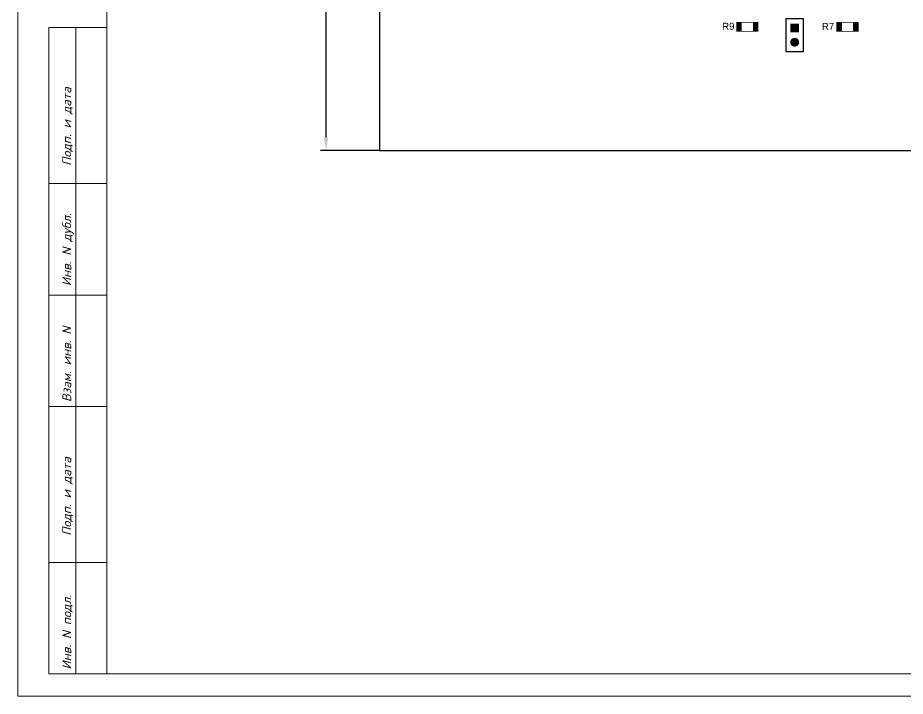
# Model space of a CAD drawing. Extents: x 25 to 880, y 8 to 306.
# Drawn here: x 460 to 659.2, y 9 to 161.2 of the extents above; entities that cross this region are included whole.
import ezdxf
from ezdxf.enums import TextEntityAlignment as Align

# ---------------------------------------------------------------- set-up
doc = ezdxf.new("R2010")
doc.units = 0
doc.header["$MEASUREMENT"] = 0
for name, color, linetype in [('BOARD', 7, 'Continuous'), ('BOT', 7, 'Continuous'), ('BOT_ASY', 7, 'Continuous')]:
    doc.layers.add(name, color=color, linetype=linetype)
doc.layers.add('РАЗМЕРЫ', color=7, linetype='Continuous', lineweight=0)
doc.layers.add('РАМКА', color=7, linetype='Continuous', lineweight=0)
doc.styles.add('ADRF1', font='romans', dxfattribs={"oblique": 15})
doc.styles.add('ГОСТ 2.304', font='CS_Gost2304.shx')
doc.dimstyles.new('ГОСТ', dxfattribs={"dimscale": 0, "dimtxt": 3, "dimasz": 3, "dimexe": 1.25, "dimexo": 0, "dimtad": 1, "dimtoh": 1, "dimdec": 3, "dimtxsty": 'ГОСТ 2.304', "dimcen": 5, "dimadec": 3, "dimazin": 2, "dimtfac": 0.75, "dimtdec": 4, "dimtmove": 1, "dimatfit": 3, "dimfxl": 1, "dimtolj": 1, "dimarcsym": 0})

# ---------------------------------------------------------------- blocks, each defined once
blk = doc.blocks.new('*D671')
at = {"layer": 'Defpoints', "color": 0}
for p in [(529.2, 260), (541.2, 260), (541.2, 131.41)]:
    blk.add_point(p, dxfattribs=at)
at = {"layer": 'РАЗМЕРЫ', "color": 0, "lineweight": -2}
for p, q in [((541.2, 260), (527.95, 260)), ((529.2, 134.41), (529.2, 257)), ((541.2, 131.41), (527.95, 131.41))]:
    blk.add_line(p, q, dxfattribs=at)
at = {"layer": 'РАЗМЕРЫ', "color": 0}
for points in [[(529.7, 257), (528.7, 257), (529.2, 260)], [(528.7, 134.41), (529.7, 134.41), (529.2, 131.41)]]:
    blk.add_solid(points, dxfattribs=at)
at = {"layer": 'РАЗМЕРЫ', "color": 0, "linetype": 'Continuous', "insert": (526.77, 195.71), "char_height": 3, "attachment_point": 5, "rotation": 90, "style": 'ГОСТ 2.304'}
blk.add_mtext('\\A1;102,9*', dxfattribs=at)

msp = doc.modelspace()

# ---------------------------------------------------------------- linework, layer by layer
at = {"layer": 'BOARD'}
msp.add_lwpolyline([(541.2, 131.4125), (832.3475, 131.4125), (832.3475, 260), (541.2, 260)], close=True, dxfattribs=at)
at = {"layer": 'BOT', "const_width": 0.25}
for points in [[(621.3762, 158.2125), (622.3762, 158.2125), (622.3762, 160.15), (621.3762, 160.15)], [(625.1262, 158.2125), (626.1262, 158.2125), (626.1262, 160.15), (625.1262, 160.15)], [(633.5325, 158.05), (635.22, 158.05), (635.22, 159.7375), (633.5325, 159.7375)], [(643.8762, 158.2125), (644.8762, 158.2125), (644.8762, 160.15), (643.8762, 160.15)], [(647.6262, 158.2125), (648.6262, 158.2125), (648.6262, 160.15), (647.6262, 160.15)]]:
    msp.add_lwpolyline(points, close=True, dxfattribs=at)
for points in [[(621.3762, 158.2125), (621.3762, 160.15)], [(621.6262, 158.2125), (621.6262, 160.15)], [(621.8762, 158.2125), (621.8762, 160.15)], [(622.1262, 158.2125), (622.1262, 160.15)], [(622.3762, 158.2125), (622.3762, 160.15)], [(625.1262, 158.2125), (625.1262, 160.15)], [(625.3762, 158.2125), (625.3762, 160.15)], [(625.6262, 158.2125), (625.6262, 160.15)], [(625.8762, 158.2125), (625.8762, 160.15)], [(626.1262, 158.2125), (626.1262, 160.15)], [(633.6262, 158.05), (633.6262, 159.7375)], [(633.8762, 158.05), (633.8762, 159.7375)], [(634.1262, 158.05), (634.1262, 159.7375)], [(634.3762, 158.05), (634.3762, 159.7375)], [(634.6262, 158.05), (634.6262, 159.7375)], [(634.8762, 158.05), (634.8762, 159.7375)], [(635.1262, 158.05), (635.1262, 159.7375)], [(643.8762, 158.2125), (643.8762, 160.15)], [(644.1262, 158.2125), (644.1262, 160.15)], [(644.3762, 158.2125), (644.3762, 160.15)], [(644.6262, 158.2125), (644.6262, 160.15)], [(644.8762, 158.2125), (644.8762, 160.15)], [(647.6262, 158.2125), (647.6262, 160.15)], [(647.8762, 158.2125), (647.8762, 160.15)], [(648.1262, 158.2125), (648.1262, 160.15)], [(648.3762, 158.2125), (648.3762, 160.15)], [(648.6262, 158.2125), (648.6262, 160.15)], [(633.6262, 155.2687), (633.6262, 156.1687)], [(633.8762, 155.0012), (633.8762, 156.4362)], [(634.1262, 154.8812), (634.1262, 156.5562)], [(634.3762, 154.8437), (634.3762, 156.5937)], [(634.6262, 154.8812), (634.6262, 156.5562)], [(634.8762, 155.0012), (634.8762, 156.4362)], [(635.1262, 155.2687), (635.1262, 156.1687)]]:
    msp.add_lwpolyline(points, dxfattribs=at)
msp.add_lwpolyline([(633.5012, 155.7187, -1), (635.2512, 155.7187, -1)], format="xyb", close=True, dxfattribs=at)
at = {"layer": 'BOT_ASY', "const_width": 0.125}
for points in [[(625.6887, 160.1812), (625.6887, 158.1812), (621.8137, 158.1812), (621.8137, 160.1812), (625.6887, 160.1812)], [(648.1887, 160.1812), (648.1887, 158.1812), (644.3137, 158.1812), (644.3137, 160.1812), (648.1887, 160.1812)]]:
    msp.add_lwpolyline(points, dxfattribs=at)
at = {"layer": 'BOT_ASY'}
msp.add_lwpolyline([(636.2512, 161.0562), (636.2512, 153.5562), (632.5012, 153.5562), (632.5012, 161.0562), (636.2512, 161.0562)], dxfattribs=at)
msp.add_lwpolyline([(633.5825, 159.6875), (633.5825, 158.1), (635.17, 158.1), (635.17, 159.6875)], close=True, dxfattribs=at)
msp.add_lwpolyline([(634.3762, 156.5125, -1), (634.3762, 154.925, -1), (634.3762, 156.5125)], format="xyb", dxfattribs=at)
at = {"layer": 'РАМКА'}
for p, q in [((460, 306), (460, 9)), ((480, 14), (480, 301)), ((467, 14), (467, 159)), ((480, 159), (467, 159)), ((473, 14), (473, 159)), ((480, 124), (467, 124)), ((480, 99), (467, 99)), ((480, 74), (467, 74)), ((480, 39), (467, 39)), ((480, 14), (467, 14)), ((875, 14), (480, 14)), ((460, 9), (880, 9))]:
    msp.add_line(p, q, dxfattribs=at)

# ---------------------------------------------------------------- texts
at = {"layer": 'BOT_ASY', "width": 1.019685}
for s, p in [('R9', (619.4756, 158.5032)), ('R7', (641.8571, 158.4637))]:
    msp.add_text(s, height=1.5875, dxfattribs=at).set_placement(p, align=Align.CENTER)
at = {"layer": 'РАМКА', "style": 'ADRF1', "oblique": 15}
for s, p in [('Подп. и дата', (472, 128)), ('Инв. N дубл.', (472, 101)), ('Взам. инв. N', (472, 75)), ('Подп. и дата', (472, 45)), ('Инв. N подл.', (472, 15))]:
    msp.add_text(s, height=2, rotation=90, dxfattribs=at).set_placement(p)

# ---------------------------------------------------------------- dimensions: what is measured, and where the dimension line sits
at = {"layer": 'РАЗМЕРЫ'}
dim = msp.add_linear_dim(base=(529.2, 260), p1=(541.2, 131.4125), p2=(541.2, 260), angle=90, dimstyle='ГОСТ', override={"dimscale": 1, "dimdec": 1, "dimlfac": 0.8, "dimpost": '*', "dimtxsty": 'ГОСТ 2.304', "dimsah": 1, "dimtolj": 1}, dxfattribs=at)
dim.commit()
dim.dimension.update_dxf_attribs({"geometry": '*D671', "text_midpoint": (526.775, 195.7062)})

doc.saveas('drawing.dxf')
